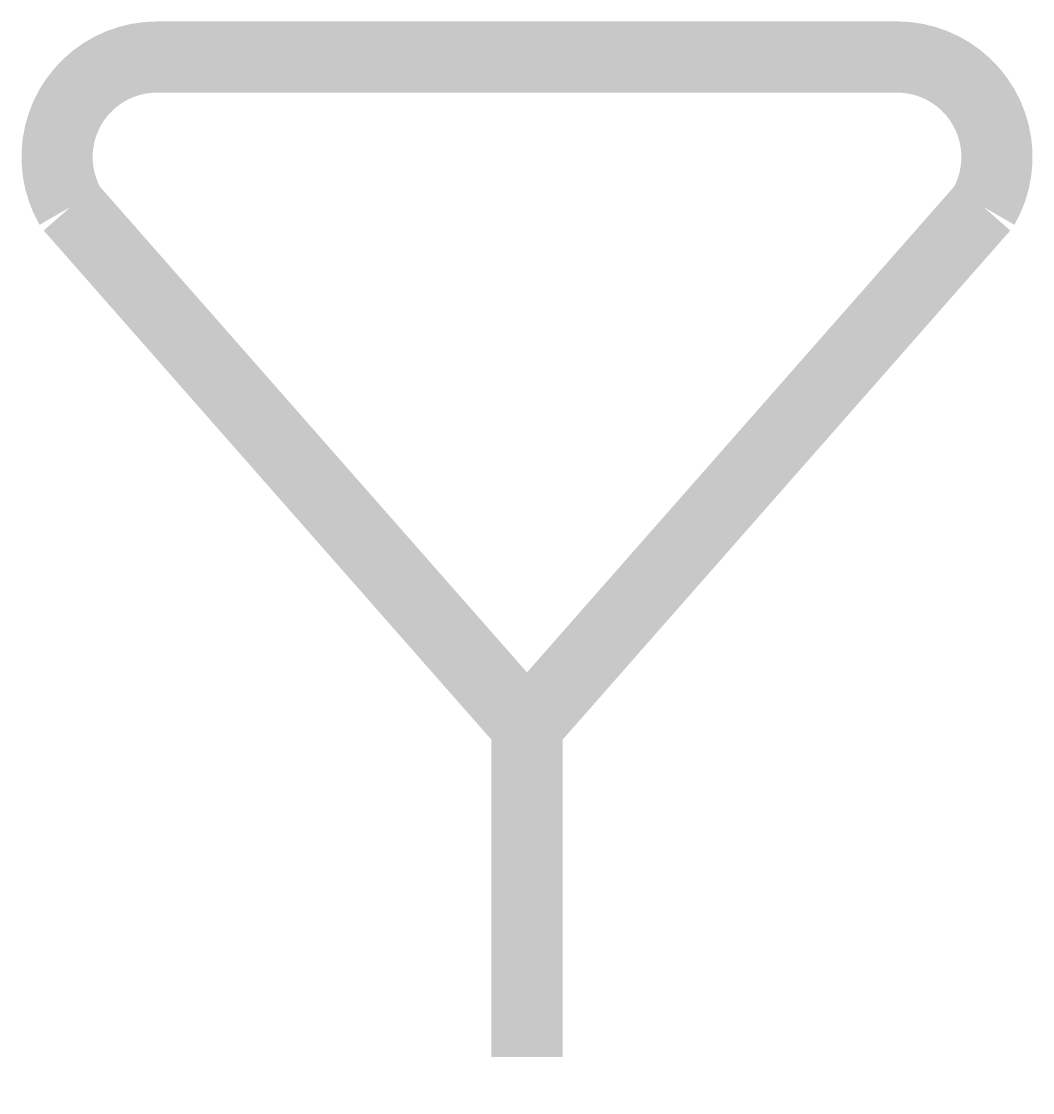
# Model space of a CAD drawing. Extents: x -1.01 to 1.01, y -1.4 to 0.74.
import ezdxf

# ---------------------------------------------------------------- set-up
doc = ezdxf.new("R2010")
doc.units = 0
doc.header["$MEASUREMENT"] = 0

msp = doc.modelspace()

# ---------------------------------------------------------------- linework, layer by layer
at = {"const_width": 0.1424}
msp.add_lwpolyline([(0.7401, 0.6693), (-0.7401, 0.6693, 0.57735), (-0.9133, 0.3693), (0, -0.6693), (0.9133, 0.3693, 0.57735)], format="xyb", close=True, dxfattribs=at)
msp.add_lwpolyline([(0, -0.6693), (0, -1.3307)], dxfattribs=at)

doc.saveas('drawing.dxf')
